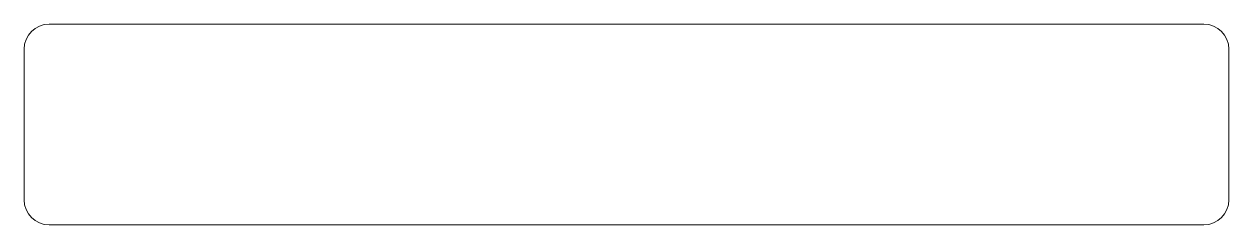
# Model space of a CAD drawing. Header units: millimetres. Extents: x 0 to 48, y 0 to 8.
import ezdxf

# ---------------------------------------------------------------- set-up
doc = ezdxf.new("R2010")
doc.units = ezdxf.units.MM
doc.layers.add('3', color=7, linetype='Continuous', true_color=0xffffff)

msp = doc.modelspace()

# ---------------------------------------------------------------- linework, layer by layer
at = {"layer": '3', "color": 51, "linetype": 'Continuous', "lineweight": 18}
for p, q in [((1, 8), (47, 8)), ((0, 7), (0, 1)), ((48, 7), (48, 1)), ((1, 0), (47, 0))]:
    msp.add_line(p, q, dxfattribs=at)
for centre, start, end in [((1, 7), 90, 180), ((47, 7), 0, 90), ((1, 1), 180, 270), ((47, 1), 270, 0)]:
    msp.add_arc(centre, 1, start, end, dxfattribs=at)

doc.saveas('drawing.dxf')
